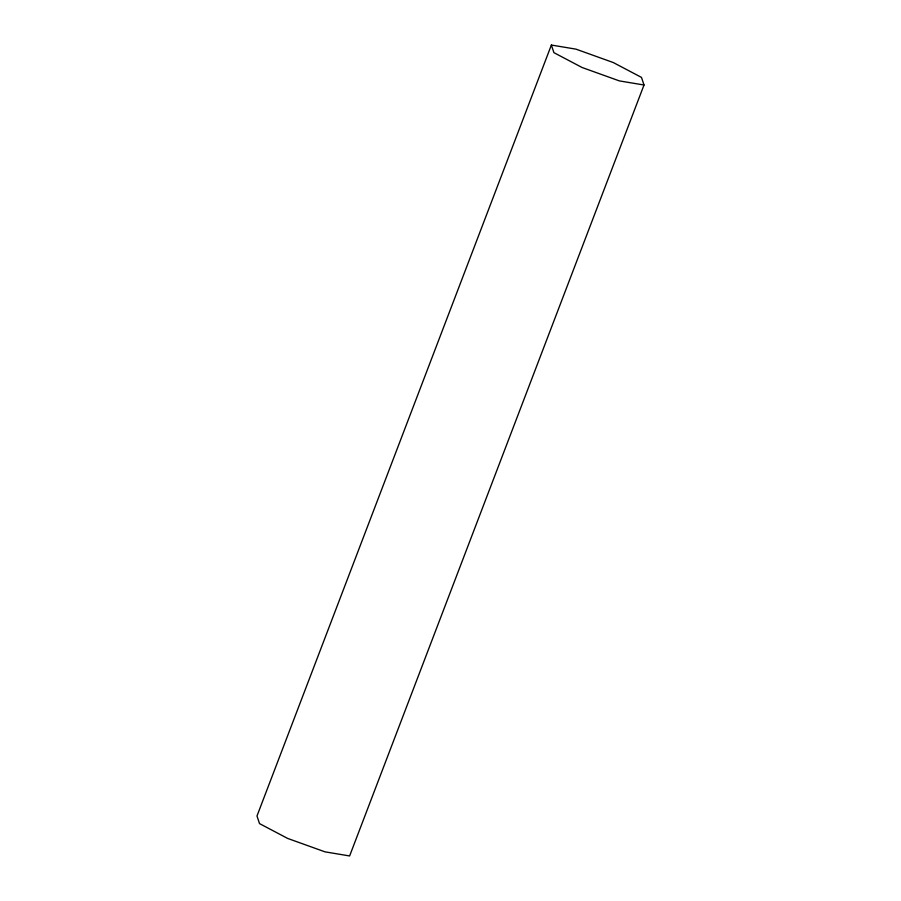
<?xml version="1.0" encoding="UTF-8"?>
<svg xmlns="http://www.w3.org/2000/svg" width="901" height="901" viewBox="0 0 901 901"><rect width="100%" height="100%" fill="white"/><g stroke="black" fill="none" stroke-linecap="round" stroke-linejoin="round"><path stroke-width="1.35" d="M551.378 45.05L256.988 815.991L259.522 823.604L287.701 838.448L325.013 851.85L349.622 855.95L644.012 85.009L641.478 77.396L613.299 62.552L575.987 49.15L551.378 45.05L553.912 52.652L582.091 67.507L619.415 80.91L644.012 85.009"/></g></svg>
